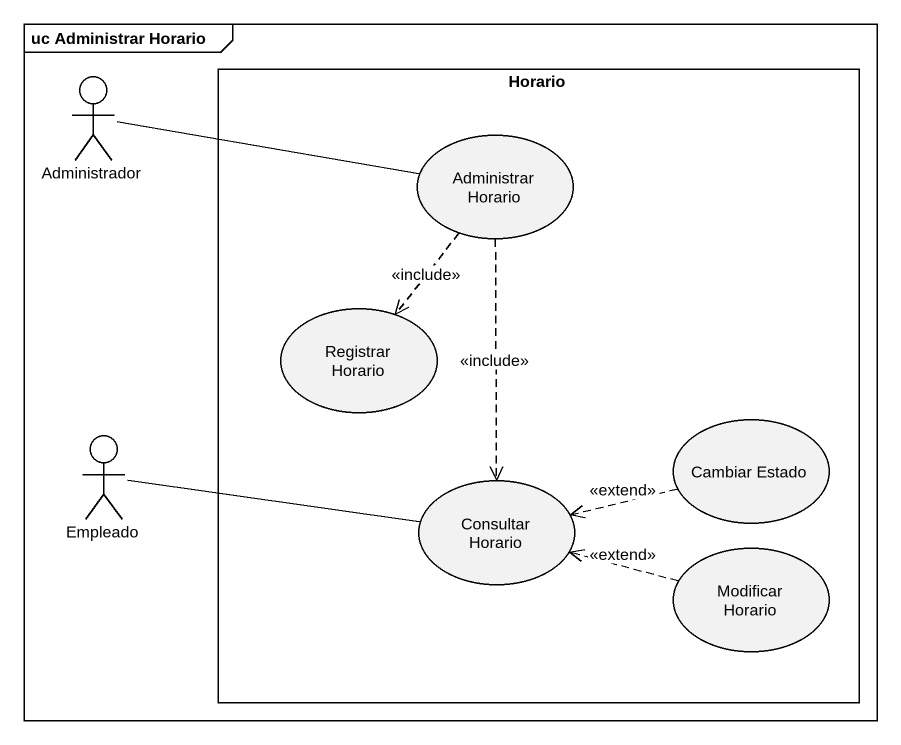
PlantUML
@startuml
mainframe uc Administrar Horario
actor Administrador
rectangle Horario {
  usecase "Administrar Horario" as Administrar_Horario
  usecase "Registrar Horario" as Registrar_Horario
  usecase "Cambiar Estado" as Cambiar_Estado
  usecase "Consultar Horario" as Consultar_Horario
  usecase "Modificar Horario" as Modificar_Horario
}
actor Empleado
Administrador -right- Administrar_Horario
Administrar_Horario ..> Registrar_Horario : <<include>>
Administrar_Horario ..> Consultar_Horario : <<include>>
Empleado -right- Consultar_Horario
Cambiar_Estado .left.> Consultar_Horario : <<extend>>
Modificar_Horario .left.> Consultar_Horario : <<extend>>
@enduml
